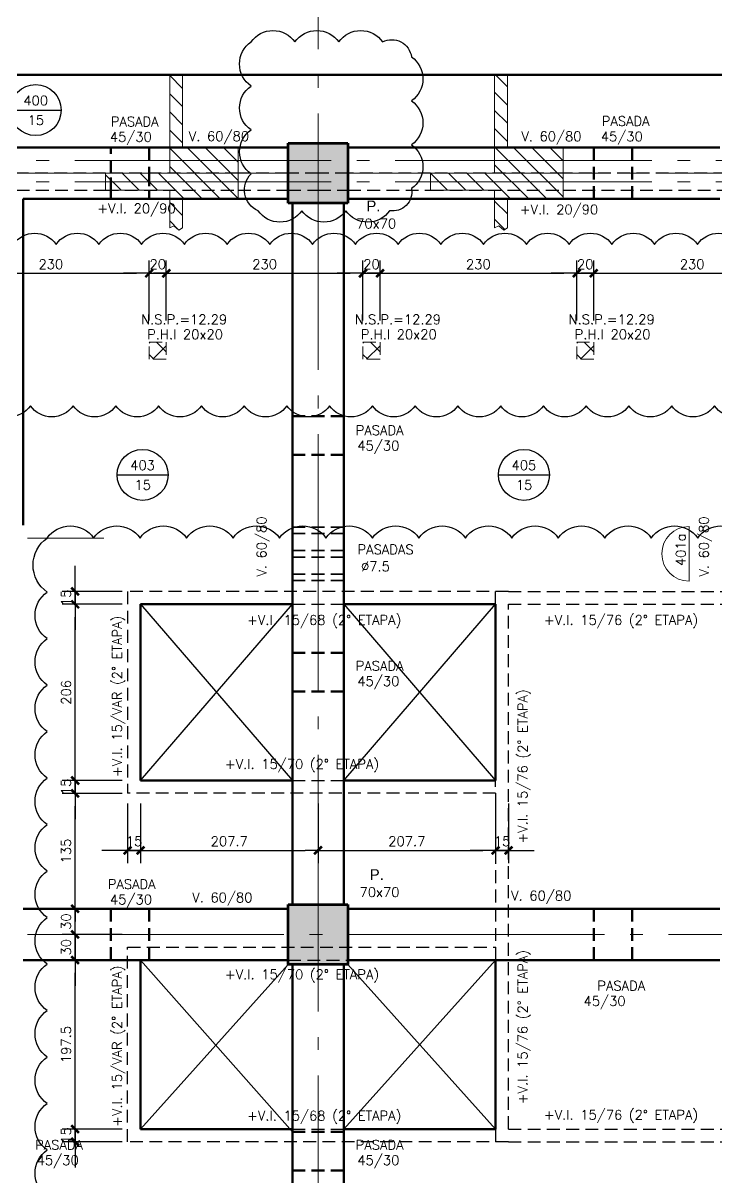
# Model space of a CAD drawing. Extents: x -4305 to 9892, y 67 to 16323.
# Drawn here: x 1890 to 2701, y 1854 to 3203 of the extents above; entities that cross this region are included whole.
import ezdxf
from ezdxf.enums import TextEntityAlignment as Align

# ---------------------------------------------------------------- set-up
doc = ezdxf.new("R2010")
doc.units = 0
doc.header["$LTSCALE"] = 30
doc.header["$MEASUREMENT"] = 0
for name, pattern in [('DASHED', [0.75, 0.5, -0.25]), ('EJES', [12.5, 10, -1, 0.5, -1]), ('HIDDEN', [0.375, 0.25, -0.125]), ('RLE-PROYECCION', [53.5785, 35.71875, -17.85975])]:
    doc.linetypes.add(name, pattern=pattern)
doc.layers.get('0').update_dxf_attribs({"linetype": 'CONTINUOUS'})
for name, color, linetype, lineweight in [('RLE-CORTES-ABATIDOS', 1, 'CONTINUOUS', 15), ('RLE-EJES', 1, 'EJES', 15), ('RLE-LOSA', 90, 'CONTINUOUS', 15), ('RLE-PILAR', 5, 'CONTINUOUS', 25), ('RLE-PROYECCION', 2, 'DASHED', 15), ('RLE-SOLID', 252, 'CONTINUOUS', 15), ('RLE-TEXTO-1', 9, 'CONTINUOUS', 9), ('RLE-VIGA', 3, 'CONTINUOUS', 15)]:
    doc.layers.add(name, color=color, linetype=linetype, lineweight=lineweight)
for name, color, linetype in [('RLE-COTAS1', 2, 'CONTINUOUS'), ('RLE-HATCH2', 1, 'HIDDEN'), ('RLE-LOSAS', 3, 'CONTINUOUS'), ('RLE-REVISION 0', 1, 'CONTINUOUS'), ('RLE-SEGMENTOS1', 2, 'DASHED'), ('RLE-VANOS', 1, 'CONTINUOUS')]:
    doc.layers.add(name, color=color, linetype=linetype)
doc.styles.add('Arial_3', font='arial.ttf', dxfattribs={"height": 0.25})
doc.styles.add('ROMANS', font='romans.shx', dxfattribs={"height": 11.25})
doc.dimstyles.new('ING-50', dxfattribs={"dimscale": 50, "dimtxt": 0.27, "dimasz": 0.3, "dimexe": 0, "dimexo": 0, "dimgap": 0.1, "dimtad": 1, "dimdec": 1, "dimzin": 12, "dimdsep": 46, "dimtxsty": 'ROMANS', "dimblk": 'TICK1', "dimblk1": 'TICK1', "dimblk2": 'TICK1', "dimcen": 0.09, "dimclrd": 2, "dimclre": 1, "dimclrt": 3, "dimadec": 0, "dimazin": 0, "dimtfac": 1, "dimtdec": 0, "dimtix": 1, "dimtmove": 2, "dimatfit": 3, "dimldrblk": 'TICK1', "dimfxl": 0, "dimfxlon": 1, "dimtolj": 1, "dimtzin": 0, "dimarcsym": 0})
pattern_1 = [(135, (9312.102, 600.886), (-10.606602, -10.606602), [])]

# ---------------------------------------------------------------- blocks, each defined once
blk = doc.blocks.new('RLE-ETIQUETA-VIGA-NUMERADA - Numerada Normal Centro Arriba-1323725-4_')
at = {"layer": 'RLE-TEXTO-1'}
blk.add_line((-0.639, 0.75), (0.639, 0.75), dxfattribs=at)
blk.add_arc((0, 0.75), 0.639, 360, 180, dxfattribs=at)
blk = doc.blocks.new('RLE-ETIQUETA COLUMNA - TAG PILAR DIVIDIDO-1340790-4_')
at = {"layer": 'RLE-TEXTO-1', "insert": (-0.264, 0.165), "char_height": 0.25, "width": 0.40084, "attachment_point": 1, "style": 'Arial_3'}
blk.add_mtext('P.', dxfattribs=at)
blk = doc.blocks.new('losa-ne')
at = {"color": 5, "linetype": 'Continuous'}
blk.add_line((-29.8, 0), (29.7, 0), dxfattribs=at)
at = {"color": 3, "linetype": 'Continuous'}
blk.add_circle((0, 0), 29.8, dxfattribs=at)
at = {"color": 3, "linetype": 'Continuous', "style": 'ROMANS'}
for tag, p in [('N%%DL', (0, 5.6)), ('ESP', (0.2, -17.4))]:
    blk.add_attdef(tag, text='', height=11.2, dxfattribs=at).set_placement(p, align=Align.CENTER)
blk = doc.blocks.new('TICK1')
at = {"color": 2}
for points in [[(0, 0), (-1, 0)], [(0, 0), (1, 0)]]:
    blk.add_lwpolyline(points, dxfattribs=at)
at = {"color": 2, "const_width": 0.2}
blk.add_lwpolyline([(-0.3, -0.3), (0.3, 0.3)], dxfattribs=at)
blk = doc.blocks.new('*D94')
at = {"layer": 'RLE-COTAS1', "color": 2, "lineweight": -2, "transparency": 16777216}
for p, q in [((1951.1, 2553.9), (1951.1, 2568.9)), ((1951.1, 2523.9), (1951.1, 2538.9)), ((1951.1, 2508.9), (1951.1, 2493.9))]:
    blk.add_line(p, q, dxfattribs=at)
at = {"layer": 'RLE-COTAS1', "color": 1, "lineweight": -2, "transparency": 16777216}
for p, q in [((2006.1, 2538.9), (1936.1, 2538.9)), ((2006.1, 2523.9), (1936.1, 2523.9))]:
    blk.add_line(p, q, dxfattribs=at)
at = {"layer": 'RLE-COTAS1', "color": 2, "lineweight": -2, "transparency": 16777216, "xscale": 15, "yscale": 15, "zscale": 15}
for p, rotation in [((1951.1, 2538.9), 270), ((1951.1, 2523.9), 90)]:
    blk.add_blockref('TICK1', p, dxfattribs=dict(at, rotation=rotation))
at = {"layer": 'RLE-COTAS1', "color": 3, "transparency": 16777216, "insert": (1940.5, 2531.4), "char_height": 11.25, "attachment_point": 5, "rotation": 90, "style": 'ROMANS'}
blk.add_mtext('\\A1;15', dxfattribs=at)
blk = doc.blocks.new('*D95')
at = {"layer": 'RLE-COTAS1', "color": 1, "lineweight": -2, "transparency": 16777216}
for p, q in [((2006.1, 2523.9), (1936.1, 2523.9)), ((2006.1, 2317.9), (1936.1, 2317.9))]:
    blk.add_line(p, q, dxfattribs=at)
at = {"layer": 'RLE-COTAS1', "color": 2, "lineweight": -2, "transparency": 16777216}
blk.add_line((1951.1, 2332.9), (1951.1, 2508.9), dxfattribs=at)
at = {"layer": 'RLE-COTAS1', "color": 2, "lineweight": -2, "transparency": 16777216, "xscale": 15, "yscale": 15, "zscale": 15}
for p, rotation in [((1951.1, 2523.9), 90), ((1951.1, 2317.9), 270)]:
    blk.add_blockref('TICK1', p, dxfattribs=dict(at, rotation=rotation))
at = {"layer": 'RLE-COTAS1', "color": 3, "transparency": 16777216, "insert": (1940.5, 2420.9), "char_height": 11.25, "attachment_point": 5, "rotation": 90, "style": 'ROMANS'}
blk.add_mtext('\\A1;206', dxfattribs=at)
blk = doc.blocks.new('*D96')
at = {"layer": 'RLE-COTAS1', "color": 2, "lineweight": -2, "transparency": 16777216}
for p, q in [((1951.1, 2332.9), (1951.1, 2347.9)), ((1951.1, 2302.9), (1951.1, 2317.9)), ((1951.1, 2287.9), (1951.1, 2272.9))]:
    blk.add_line(p, q, dxfattribs=at)
at = {"layer": 'RLE-COTAS1', "color": 1, "lineweight": -2, "transparency": 16777216}
for p, q in [((2006.1, 2317.9), (1936.1, 2317.9)), ((2006.1, 2302.9), (1936.1, 2302.9))]:
    blk.add_line(p, q, dxfattribs=at)
at = {"layer": 'RLE-COTAS1', "color": 2, "lineweight": -2, "transparency": 16777216, "xscale": 15, "yscale": 15, "zscale": 15}
for p, rotation in [((1951.1, 2317.9), 270), ((1951.1, 2302.9), 90)]:
    blk.add_blockref('TICK1', p, dxfattribs=dict(at, rotation=rotation))
at = {"layer": 'RLE-COTAS1', "color": 3, "transparency": 16777216, "insert": (1940.5, 2310.4), "char_height": 11.25, "attachment_point": 5, "rotation": 90, "style": 'ROMANS'}
blk.add_mtext('\\A1;15', dxfattribs=at)
blk = doc.blocks.new('*D97')
at = {"layer": 'RLE-COTAS1', "color": 1, "lineweight": -2, "transparency": 16777216}
for p, q in [((2006.1, 2302.9), (1936.1, 2302.9)), ((2006.1, 2167.9), (1936.1, 2167.9))]:
    blk.add_line(p, q, dxfattribs=at)
at = {"layer": 'RLE-COTAS1', "color": 2, "lineweight": -2, "transparency": 16777216}
blk.add_line((1951.1, 2182.9), (1951.1, 2287.9), dxfattribs=at)
at = {"layer": 'RLE-COTAS1', "color": 2, "lineweight": -2, "transparency": 16777216, "xscale": 15, "yscale": 15, "zscale": 15}
for p, rotation in [((1951.1, 2302.9), 90), ((1951.1, 2167.9), 270)]:
    blk.add_blockref('TICK1', p, dxfattribs=dict(at, rotation=rotation))
at = {"layer": 'RLE-COTAS1', "color": 3, "transparency": 16777216, "insert": (1940.5, 2235.4), "char_height": 11.25, "attachment_point": 5, "rotation": 90, "style": 'ROMANS'}
blk.add_mtext('\\A1;135', dxfattribs=at)
blk = doc.blocks.new('*D98')
at = {"layer": 'RLE-COTAS1', "color": 2, "lineweight": -2, "transparency": 16777216}
for p, q in [((1951.1, 2152.9), (1951.1, 2167.9)), ((1951.1, 2107.9), (1951.1, 2137.9)), ((1951.1, 2092.9), (1951.1, 2077.9))]:
    blk.add_line(p, q, dxfattribs=at)
at = {"layer": 'RLE-COTAS1', "color": 1, "lineweight": -2, "transparency": 16777216}
for p, q in [((2006.1, 2137.9), (1936.1, 2137.9)), ((2006.1, 2107.9), (1936.1, 2107.9))]:
    blk.add_line(p, q, dxfattribs=at)
at = {"layer": 'RLE-COTAS1', "color": 2, "lineweight": -2, "transparency": 16777216, "xscale": 15, "yscale": 15, "zscale": 15}
for p, rotation in [((1951.1, 2137.9), 270), ((1951.1, 2107.9), 90)]:
    blk.add_blockref('TICK1', p, dxfattribs=dict(at, rotation=rotation))
at = {"layer": 'RLE-COTAS1', "color": 3, "transparency": 16777216, "insert": (1940.5, 2122.9), "char_height": 11.25, "attachment_point": 5, "rotation": 90, "style": 'ROMANS'}
blk.add_mtext('\\A1;30', dxfattribs=at)
blk = doc.blocks.new('*D99')
at = {"layer": 'RLE-COTAS1', "color": 2, "lineweight": -2, "transparency": 16777216}
for p, q in [((1951.1, 1925.4), (1951.1, 1940.4)), ((1951.1, 1895.4), (1951.1, 1910.4)), ((1951.1, 1880.4), (1951.1, 1865.4))]:
    blk.add_line(p, q, dxfattribs=at)
at = {"layer": 'RLE-COTAS1', "color": 1, "lineweight": -2, "transparency": 16777216}
for p, q in [((2006.1, 1910.4), (1936.1, 1910.4)), ((2006.1, 1895.4), (1936.1, 1895.4))]:
    blk.add_line(p, q, dxfattribs=at)
at = {"layer": 'RLE-COTAS1', "color": 2, "lineweight": -2, "transparency": 16777216, "xscale": 15, "yscale": 15, "zscale": 15}
for p, rotation in [((1951.1, 1910.4), 270), ((1951.1, 1895.4), 90)]:
    blk.add_blockref('TICK1', p, dxfattribs=dict(at, rotation=rotation))
at = {"layer": 'RLE-COTAS1', "color": 3, "transparency": 16777216, "insert": (1940.5, 1902.9), "char_height": 11.25, "attachment_point": 5, "rotation": 90, "style": 'ROMANS'}
blk.add_mtext('\\A1;15', dxfattribs=at)
blk = doc.blocks.new('*D100')
at = {"layer": 'RLE-COTAS1', "color": 1, "lineweight": -2, "transparency": 16777216}
for p, q in [((2006.1, 2107.9), (1936.1, 2107.9)), ((2006.1, 1910.4), (1936.1, 1910.4))]:
    blk.add_line(p, q, dxfattribs=at)
at = {"layer": 'RLE-COTAS1', "color": 2, "lineweight": -2, "transparency": 16777216}
blk.add_line((1951.1, 1925.4), (1951.1, 2092.9), dxfattribs=at)
at = {"layer": 'RLE-COTAS1', "color": 2, "lineweight": -2, "transparency": 16777216, "xscale": 15, "yscale": 15, "zscale": 15}
for p, rotation in [((1951.1, 2107.9), 90), ((1951.1, 1910.4), 270)]:
    blk.add_blockref('TICK1', p, dxfattribs=dict(at, rotation=rotation))
at = {"layer": 'RLE-COTAS1', "color": 3, "transparency": 16777216, "insert": (1940.5, 2009.2), "char_height": 11.25, "attachment_point": 5, "rotation": 90, "style": 'ROMANS'}
blk.add_mtext('\\A1;197.5', dxfattribs=at)
blk = doc.blocks.new('*D101')
at = {"layer": 'RLE-COTAS1', "color": 1, "lineweight": -2, "transparency": 16777216}
for p, q in [((2012.5, 2291.2), (2012.5, 2221.2)), ((2027.5, 2291.2), (2027.5, 2221.2))]:
    blk.add_line(p, q, dxfattribs=at)
at = {"layer": 'RLE-COTAS1', "color": 2, "lineweight": -2, "transparency": 16777216}
for p, q in [((1997.5, 2236.2), (1982.5, 2236.2)), ((2012.5, 2236.2), (2027.5, 2236.2)), ((2042.5, 2236.2), (2057.5, 2236.2))]:
    blk.add_line(p, q, dxfattribs=at)
at = {"layer": 'RLE-COTAS1', "color": 2, "lineweight": -2, "transparency": 16777216, "xscale": 15, "yscale": 15, "zscale": 15}
blk.add_blockref('TICK1', (2012.5, 2236.2), dxfattribs=at)
at = {"layer": 'RLE-COTAS1', "color": 2, "lineweight": -2, "transparency": 16777216, "xscale": 15, "yscale": 15, "zscale": 15, "rotation": 180}
blk.add_blockref('TICK1', (2027.5, 2236.2), dxfattribs=at)
at = {"layer": 'RLE-COTAS1', "color": 3, "transparency": 16777216, "insert": (2020, 2246.9), "char_height": 11.25, "attachment_point": 5, "style": 'ROMANS'}
blk.add_mtext('\\A1;15', dxfattribs=at)
blk = doc.blocks.new('*D102')
at = {"layer": 'RLE-COTAS1', "color": 1, "lineweight": -2, "transparency": 16777216}
for p, q in [((2027.5, 2291.2), (2027.5, 2221.2)), ((2235.2, 2291.2), (2235.2, 2221.2))]:
    blk.add_line(p, q, dxfattribs=at)
at = {"layer": 'RLE-COTAS1', "color": 2, "lineweight": -2, "transparency": 16777216}
blk.add_line((2042.5, 2236.2), (2220.2, 2236.2), dxfattribs=at)
at = {"layer": 'RLE-COTAS1', "color": 2, "lineweight": -2, "transparency": 16777216, "xscale": 15, "yscale": 15, "zscale": 15, "rotation": 180}
blk.add_blockref('TICK1', (2027.5, 2236.2), dxfattribs=at)
at = {"layer": 'RLE-COTAS1', "color": 2, "lineweight": -2, "transparency": 16777216, "xscale": 15, "yscale": 15, "zscale": 15}
blk.add_blockref('TICK1', (2235.2, 2236.2), dxfattribs=at)
at = {"layer": 'RLE-COTAS1', "color": 3, "transparency": 16777216, "insert": (2131.3, 2246.9), "char_height": 11.25, "attachment_point": 5, "style": 'ROMANS'}
blk.add_mtext('\\A1;207.7', dxfattribs=at)
blk = doc.blocks.new('*D103')
at = {"layer": 'RLE-COTAS1', "color": 1, "lineweight": -2, "transparency": 16777216}
for p, q in [((2235.2, 2291.2), (2235.2, 2221.2)), ((2442.9, 2291.2), (2442.9, 2221.2))]:
    blk.add_line(p, q, dxfattribs=at)
at = {"layer": 'RLE-COTAS1', "color": 2, "lineweight": -2, "transparency": 16777216}
blk.add_line((2250.2, 2236.2), (2427.9, 2236.2), dxfattribs=at)
at = {"layer": 'RLE-COTAS1', "color": 2, "lineweight": -2, "transparency": 16777216, "xscale": 15, "yscale": 15, "zscale": 15, "rotation": 180}
blk.add_blockref('TICK1', (2235.2, 2236.2), dxfattribs=at)
at = {"layer": 'RLE-COTAS1', "color": 2, "lineweight": -2, "transparency": 16777216, "xscale": 15, "yscale": 15, "zscale": 15}
blk.add_blockref('TICK1', (2442.9, 2236.2), dxfattribs=at)
at = {"layer": 'RLE-COTAS1', "color": 3, "transparency": 16777216, "insert": (2339, 2246.9), "char_height": 11.25, "attachment_point": 5, "style": 'ROMANS'}
blk.add_mtext('\\A1;207.7', dxfattribs=at)
blk = doc.blocks.new('*D104')
at = {"layer": 'RLE-COTAS1', "color": 1, "lineweight": -2, "transparency": 16777216}
for p, q in [((2442.9, 2291.2), (2442.9, 2221.2)), ((2457.9, 2291.2), (2457.9, 2221.2))]:
    blk.add_line(p, q, dxfattribs=at)
at = {"layer": 'RLE-COTAS1', "color": 2, "lineweight": -2, "transparency": 16777216}
for p, q in [((2427.9, 2236.2), (2412.9, 2236.2)), ((2442.9, 2236.2), (2457.9, 2236.2)), ((2472.9, 2236.2), (2487.9, 2236.2))]:
    blk.add_line(p, q, dxfattribs=at)
at = {"layer": 'RLE-COTAS1', "color": 2, "lineweight": -2, "transparency": 16777216, "xscale": 15, "yscale": 15, "zscale": 15}
blk.add_blockref('TICK1', (2442.9, 2236.2), dxfattribs=at)
at = {"layer": 'RLE-COTAS1', "color": 2, "lineweight": -2, "transparency": 16777216, "xscale": 15, "yscale": 15, "zscale": 15, "rotation": 180}
blk.add_blockref('TICK1', (2457.9, 2236.2), dxfattribs=at)
at = {"layer": 'RLE-COTAS1', "color": 3, "transparency": 16777216, "insert": (2450.4, 2246.9), "char_height": 11.25, "attachment_point": 5, "style": 'ROMANS'}
blk.add_mtext('\\A1;15', dxfattribs=at)
blk = doc.blocks.new('*D105')
at = {"layer": 'RLE-COTAS1', "color": 2, "lineweight": -2, "transparency": 16777216}
for p, q in [((1951.1, 2182.9), (1951.1, 2197.9)), ((1951.1, 2137.9), (1951.1, 2167.9)), ((1951.1, 2122.9), (1951.1, 2107.9))]:
    blk.add_line(p, q, dxfattribs=at)
at = {"layer": 'RLE-COTAS1', "color": 1, "lineweight": -2, "transparency": 16777216}
for p, q in [((2006.1, 2167.9), (1936.1, 2167.9)), ((2006.1, 2137.9), (1936.1, 2137.9))]:
    blk.add_line(p, q, dxfattribs=at)
at = {"layer": 'RLE-COTAS1', "color": 2, "lineweight": -2, "transparency": 16777216, "xscale": 15, "yscale": 15, "zscale": 15}
for p, rotation in [((1951.1, 2167.9), 270), ((1951.1, 2137.9), 90)]:
    blk.add_blockref('TICK1', p, dxfattribs=dict(at, rotation=rotation))
at = {"layer": 'RLE-COTAS1', "color": 3, "transparency": 16777216, "insert": (1940.5, 2152.9), "char_height": 11.25, "attachment_point": 5, "rotation": 90, "style": 'ROMANS'}
blk.add_mtext('\\A1;30', dxfattribs=at)
blk = doc.blocks.new('*D122')
at = {"layer": 'RLE-COTAS1', "color": 1, "lineweight": -2, "transparency": 16777216}
for p, q in [((1807.7, 2855.9), (1807.7, 2925.9)), ((2037.7, 2855.9), (2037.7, 2925.9))]:
    blk.add_line(p, q, dxfattribs=at)
at = {"layer": 'RLE-COTAS1', "color": 2, "lineweight": -2, "transparency": 16777216}
blk.add_line((1822.7, 2910.9), (2022.7, 2910.9), dxfattribs=at)
at = {"layer": 'RLE-COTAS1', "color": 2, "lineweight": -2, "transparency": 16777216, "xscale": 15, "yscale": 15, "zscale": 15, "rotation": 180}
blk.add_blockref('TICK1', (1807.7, 2910.9), dxfattribs=at)
at = {"layer": 'RLE-COTAS1', "color": 2, "lineweight": -2, "transparency": 16777216, "xscale": 15, "yscale": 15, "zscale": 15}
blk.add_blockref('TICK1', (2037.7, 2910.9), dxfattribs=at)
at = {"layer": 'RLE-COTAS1', "color": 3, "transparency": 16777216, "insert": (1922.7, 2921.5), "char_height": 11.25, "attachment_point": 5, "style": 'ROMANS'}
blk.add_mtext('\\A1;230', dxfattribs=at)
blk = doc.blocks.new('*D123')
at = {"layer": 'RLE-COTAS1', "color": 1, "lineweight": -2, "transparency": 16777216}
for p, q in [((2037.7, 2855.9), (2037.7, 2925.9)), ((2057.7, 2855.9), (2057.7, 2925.9))]:
    blk.add_line(p, q, dxfattribs=at)
at = {"layer": 'RLE-COTAS1', "color": 2, "lineweight": -2, "transparency": 16777216}
for p, q in [((2022.7, 2910.9), (2007.7, 2910.9)), ((2037.7, 2910.9), (2057.7, 2910.9)), ((2072.7, 2910.9), (2087.7, 2910.9))]:
    blk.add_line(p, q, dxfattribs=at)
at = {"layer": 'RLE-COTAS1', "color": 2, "lineweight": -2, "transparency": 16777216, "xscale": 15, "yscale": 15, "zscale": 15}
blk.add_blockref('TICK1', (2037.7, 2910.9), dxfattribs=at)
at = {"layer": 'RLE-COTAS1', "color": 2, "lineweight": -2, "transparency": 16777216, "xscale": 15, "yscale": 15, "zscale": 15, "rotation": 180}
blk.add_blockref('TICK1', (2057.7, 2910.9), dxfattribs=at)
at = {"layer": 'RLE-COTAS1', "color": 3, "transparency": 16777216, "insert": (2047.7, 2921.5), "char_height": 11.25, "attachment_point": 5, "style": 'ROMANS'}
blk.add_mtext('\\A1;20', dxfattribs=at)
blk = doc.blocks.new('*D124')
at = {"layer": 'RLE-COTAS1', "color": 1, "lineweight": -2, "transparency": 16777216}
for p, q in [((2057.7, 2855.9), (2057.7, 2925.9)), ((2287.7, 2855.9), (2287.7, 2925.9))]:
    blk.add_line(p, q, dxfattribs=at)
at = {"layer": 'RLE-COTAS1', "color": 2, "lineweight": -2, "transparency": 16777216}
blk.add_line((2072.7, 2910.9), (2272.7, 2910.9), dxfattribs=at)
at = {"layer": 'RLE-COTAS1', "color": 2, "lineweight": -2, "transparency": 16777216, "xscale": 15, "yscale": 15, "zscale": 15, "rotation": 180}
blk.add_blockref('TICK1', (2057.7, 2910.9), dxfattribs=at)
at = {"layer": 'RLE-COTAS1', "color": 2, "lineweight": -2, "transparency": 16777216, "xscale": 15, "yscale": 15, "zscale": 15}
blk.add_blockref('TICK1', (2287.7, 2910.9), dxfattribs=at)
at = {"layer": 'RLE-COTAS1', "color": 3, "transparency": 16777216, "insert": (2172.7, 2921.5), "char_height": 11.25, "attachment_point": 5, "style": 'ROMANS'}
blk.add_mtext('\\A1;230', dxfattribs=at)
blk = doc.blocks.new('*D125')
at = {"layer": 'RLE-COTAS1', "color": 1, "lineweight": -2, "transparency": 16777216}
for p, q in [((2287.7, 2855.9), (2287.7, 2925.9)), ((2307.7, 2855.9), (2307.7, 2925.9))]:
    blk.add_line(p, q, dxfattribs=at)
at = {"layer": 'RLE-COTAS1', "color": 2, "lineweight": -2, "transparency": 16777216}
for p, q in [((2272.7, 2910.9), (2257.7, 2910.9)), ((2287.7, 2910.9), (2307.7, 2910.9)), ((2322.7, 2910.9), (2337.7, 2910.9))]:
    blk.add_line(p, q, dxfattribs=at)
at = {"layer": 'RLE-COTAS1', "color": 2, "lineweight": -2, "transparency": 16777216, "xscale": 15, "yscale": 15, "zscale": 15}
blk.add_blockref('TICK1', (2287.7, 2910.9), dxfattribs=at)
at = {"layer": 'RLE-COTAS1', "color": 2, "lineweight": -2, "transparency": 16777216, "xscale": 15, "yscale": 15, "zscale": 15, "rotation": 180}
blk.add_blockref('TICK1', (2307.7, 2910.9), dxfattribs=at)
at = {"layer": 'RLE-COTAS1', "color": 3, "transparency": 16777216, "insert": (2297.7, 2921.5), "char_height": 11.25, "attachment_point": 5, "style": 'ROMANS'}
blk.add_mtext('\\A1;20', dxfattribs=at)
blk = doc.blocks.new('*D126')
at = {"layer": 'RLE-COTAS1', "color": 1, "lineweight": -2, "transparency": 16777216}
for p, q in [((2307.7, 2855.9), (2307.7, 2925.9)), ((2537.7, 2855.9), (2537.7, 2925.9))]:
    blk.add_line(p, q, dxfattribs=at)
at = {"layer": 'RLE-COTAS1', "color": 2, "lineweight": -2, "transparency": 16777216}
blk.add_line((2322.7, 2910.9), (2522.7, 2910.9), dxfattribs=at)
at = {"layer": 'RLE-COTAS1', "color": 2, "lineweight": -2, "transparency": 16777216, "xscale": 15, "yscale": 15, "zscale": 15, "rotation": 180}
blk.add_blockref('TICK1', (2307.7, 2910.9), dxfattribs=at)
at = {"layer": 'RLE-COTAS1', "color": 2, "lineweight": -2, "transparency": 16777216, "xscale": 15, "yscale": 15, "zscale": 15}
blk.add_blockref('TICK1', (2537.7, 2910.9), dxfattribs=at)
at = {"layer": 'RLE-COTAS1', "color": 3, "transparency": 16777216, "insert": (2422.7, 2921.5), "char_height": 11.25, "attachment_point": 5, "style": 'ROMANS'}
blk.add_mtext('\\A1;230', dxfattribs=at)
blk = doc.blocks.new('*D127')
at = {"layer": 'RLE-COTAS1', "color": 1, "lineweight": -2, "transparency": 16777216}
for p, q in [((2537.7, 2855.9), (2537.7, 2925.9)), ((2557.7, 2855.9), (2557.7, 2925.9))]:
    blk.add_line(p, q, dxfattribs=at)
at = {"layer": 'RLE-COTAS1', "color": 2, "lineweight": -2, "transparency": 16777216}
for p, q in [((2522.7, 2910.9), (2507.7, 2910.9)), ((2537.7, 2910.9), (2557.7, 2910.9)), ((2572.7, 2910.9), (2587.7, 2910.9))]:
    blk.add_line(p, q, dxfattribs=at)
at = {"layer": 'RLE-COTAS1', "color": 2, "lineweight": -2, "transparency": 16777216, "xscale": 15, "yscale": 15, "zscale": 15}
blk.add_blockref('TICK1', (2537.7, 2910.9), dxfattribs=at)
at = {"layer": 'RLE-COTAS1', "color": 2, "lineweight": -2, "transparency": 16777216, "xscale": 15, "yscale": 15, "zscale": 15, "rotation": 180}
blk.add_blockref('TICK1', (2557.7, 2910.9), dxfattribs=at)
at = {"layer": 'RLE-COTAS1', "color": 3, "transparency": 16777216, "insert": (2547.7, 2921.5), "char_height": 11.25, "attachment_point": 5, "style": 'ROMANS'}
blk.add_mtext('\\A1;20', dxfattribs=at)
blk = doc.blocks.new('*D128')
at = {"layer": 'RLE-COTAS1', "color": 1, "lineweight": -2, "transparency": 16777216}
for p, q in [((2557.7, 2855.9), (2557.7, 2925.9)), ((2787.7, 2855.9), (2787.7, 2925.9))]:
    blk.add_line(p, q, dxfattribs=at)
at = {"layer": 'RLE-COTAS1', "color": 2, "lineweight": -2, "transparency": 16777216}
blk.add_line((2572.7, 2910.9), (2772.7, 2910.9), dxfattribs=at)
at = {"layer": 'RLE-COTAS1', "color": 2, "lineweight": -2, "transparency": 16777216, "xscale": 15, "yscale": 15, "zscale": 15, "rotation": 180}
blk.add_blockref('TICK1', (2557.7, 2910.9), dxfattribs=at)
at = {"layer": 'RLE-COTAS1', "color": 2, "lineweight": -2, "transparency": 16777216, "xscale": 15, "yscale": 15, "zscale": 15}
blk.add_blockref('TICK1', (2787.7, 2910.9), dxfattribs=at)
at = {"layer": 'RLE-COTAS1', "color": 3, "transparency": 16777216, "insert": (2672.7, 2921.5), "char_height": 11.25, "attachment_point": 5, "style": 'ROMANS'}
blk.add_mtext('\\A1;230', dxfattribs=at)

msp = doc.modelspace()

# ---------------------------------------------------------------- hatches: boundary and pattern name
at = {"layer": 'RLE-CORTES-ABATIDOS'}
h = msp.add_hatch(dxfattribs=at)
h.set_pattern_fill('FP_1', color=256, style=0, pattern_type=2)
h.set_pattern_definition(pattern_1)
h.paths.add_polyline_path([(2072.412, 2961.487), (2076.682, 2963.983), (2076.682, 2997.933), (2141.682, 2997.933), (2141.682, 3057.933), (2076.682, 3057.933), (2076.682, 3142.933), (2061.682, 3142.933), (2061.682, 3027.933), (1986.682, 3027.933), (1986.682, 3007.933), (2061.682, 3007.933), (2061.682, 2963.983), (2066.667, 2966.308)])
h = msp.add_hatch(dxfattribs=at)
h.set_pattern_fill('FP_1', color=256, style=0, pattern_type=2)
h.set_pattern_definition(pattern_1)
h.paths.add_polyline_path([(2452.476, 2961.487), (2456.746, 2963.983), (2456.746, 2997.933), (2521.746, 2997.933), (2521.746, 3057.933), (2456.746, 3057.933), (2456.746, 3142.933), (2441.746, 3142.933), (2441.746, 3027.933), (2366.746, 3027.933), (2366.746, 3007.933), (2441.746, 3007.933), (2441.746, 2963.983), (2446.731, 2966.308)])
at = {"layer": 'RLE-HATCH2', "linetype": 'RLE-PROYECCION'}
h = msp.add_hatch(dxfattribs=at)
h.set_pattern_fill('ANSI37', color=1, scale=5.15625, style=0)
h.set_pattern_definition([(45, (-66152.227, 21923.207), (-11.5761114, 11.5761114), []), (135, (-66152.227, 21923.207), (-11.5761114, -11.5761114), [])])
h.paths.add_polyline_path([(2057.7, 2810.433), (2057.7, 2830.433), (2037.7, 2830.433), (2037.7, 2810.433)])
h = msp.add_hatch(dxfattribs=at)
h.set_pattern_fill('ANSI37', color=1, scale=5.15625, style=0)
h.set_pattern_definition([(45, (-65902.227, 21923.207), (-11.5761114, 11.5761114), []), (135, (-65902.227, 21923.207), (-11.5761114, -11.5761114), [])])
h.paths.add_polyline_path([(2307.7, 2810.433), (2307.7, 2830.433), (2287.7, 2830.433), (2287.7, 2810.433)])
h = msp.add_hatch(dxfattribs=at)
h.set_pattern_fill('ANSI37', color=1, scale=5.15625, style=0)
h.set_pattern_definition([(45, (-65652.227, 21923.207), (-11.5761114, 11.5761114), []), (135, (-65652.227, 21923.207), (-11.5761114, -11.5761114), [])])
h.paths.add_polyline_path([(2557.7, 2810.433), (2557.7, 2830.433), (2537.7, 2830.433), (2537.7, 2810.433)])
at = {"layer": 'RLE-SOLID'}
for points in [[(2270.2, 2992.933), (2270.2, 3062.933), (2200.2, 3062.933), (2200.2, 2992.933)], [(2270.2, 2102.933), (2270.2, 2172.933), (2200.2, 2172.933), (2200.2, 2102.933)]]:
    msp.add_hatch(color=256, dxfattribs=at).paths.add_polyline_path(points)

# ---------------------------------------------------------------- linework, layer by layer
at = {"layer": 'RLE-CORTES-ABATIDOS'}
for p, q in [((2076.682, 3142.933), (2061.682, 3142.933)), ((2061.682, 3142.933), (2061.682, 3027.933)), ((2076.682, 3057.933), (2076.682, 3142.933)), ((2456.746, 3142.933), (2441.746, 3142.933)), ((2441.746, 3142.933), (2441.746, 3027.933)), ((2456.746, 3057.933), (2456.746, 3142.933)), ((2141.682, 3057.933), (2076.682, 3057.933)), ((2141.682, 2997.933), (2141.682, 3057.933)), ((2521.746, 3057.933), (2456.746, 3057.933)), ((2521.746, 2997.933), (2521.746, 3057.933)), ((2061.682, 3027.933), (1986.682, 3027.933)), ((1986.682, 3027.933), (1986.682, 3007.933)), ((2441.746, 3027.933), (2366.746, 3027.933)), ((2366.746, 3027.933), (2366.746, 3007.933)), ((1986.682, 3007.933), (2061.682, 3007.933)), ((2061.682, 3007.933), (2061.682, 2963.983)), ((2076.682, 2963.983), (2076.682, 2997.933)), ((2076.682, 2997.933), (2141.682, 2997.933)), ((2366.746, 3007.933), (2441.746, 3007.933)), ((2441.746, 3007.933), (2441.746, 2963.983)), ((2456.746, 2963.983), (2456.746, 2997.933)), ((2456.746, 2997.933), (2521.746, 2997.933)), ((2061.682, 2963.983), (2066.667, 2966.308)), ((2066.667, 2966.308), (2072.412, 2961.487)), ((2072.412, 2961.487), (2076.682, 2963.983)), ((2441.746, 2963.983), (2446.731, 2966.308)), ((2446.731, 2966.308), (2452.476, 2961.487)), ((2452.476, 2961.487), (2456.746, 2963.983))]:
    msp.add_line(p, q, dxfattribs=at)
at = {"layer": 'RLE-EJES', "linetype": 'EJES', "lineweight": 9}
for p, q in [((2235.2, 3472.933), (2235.2, 967.933)), ((770.199, 3027.933), (4570.199, 3027.933)), ((770.199, 2601.433), (1984.718, 2601.433)), ((770.199, 2137.933), (4570.199, 2137.933))]:
    msp.add_line(p, q, dxfattribs=at)
at = {"layer": 'RLE-EJES', "linetype": 'EJES'}
for p, q in [((825.554, 3042.933), (4515.554, 3042.933)), ((825.554, 3017.933), (4515.554, 3017.933))]:
    msp.add_line(p, q, dxfattribs=at)
at = {"layer": 'RLE-LOSA', "color": 3, "lineweight": 50}
for p, q in [((1070.199, 3142.933), (4270.199, 3142.933)), ((2027.5, 2523.933), (2027.5, 2317.933)), ((2205.2, 2523.933), (2027.5, 2523.933)), ((2442.9, 2523.933), (2265.2, 2523.933)), ((2442.9, 2523.933), (2442.9, 2317.933)), ((2205.2, 2317.933), (2027.5, 2317.933)), ((2442.9, 2317.933), (2265.2, 2317.933)), ((2027.5, 1910.433), (2027.5, 2107.933)), ((2442.9, 1910.433), (2442.9, 2107.933)), ((2205.2, 1910.433), (2027.5, 1910.433)), ((2442.9, 1910.433), (2265.2, 1910.433))]:
    msp.add_line(p, q, dxfattribs=at)
at = {"layer": 'RLE-PILAR', "lineweight": 70}
for p, q in [((2200.2, 2992.933), (2200.2, 3062.933)), ((2200.2, 3062.933), (2270.2, 3062.933)), ((2270.2, 3062.933), (2270.2, 2992.933)), ((2270.2, 2992.933), (2200.2, 2992.933)), ((2200.2, 2102.933), (2200.2, 2172.933)), ((2200.2, 2172.933), (2270.2, 2172.933)), ((2270.2, 2172.933), (2270.2, 2102.933)), ((2270.2, 2102.933), (2200.2, 2102.933))]:
    msp.add_line(p, q, dxfattribs=at)
at = {"layer": 'RLE-PROYECCION', "lineweight": 25}
for p, q in [((2235.2, 3027.933), (2200.205, 3027.933)), ((2270.195, 3027.933), (2235.2, 3027.933)), ((2200.205, 3007.933), (2235.2, 3007.933)), ((2235.2, 3007.933), (2270.195, 3007.933))]:
    msp.add_line(p, q, dxfattribs=at)
at = {"layer": 'RLE-PROYECCION', "linetype": 'DASHED'}
for p, q in [((2037.7, 2810.433), (2037.7, 2830.433)), ((2037.7, 2830.433), (2057.7, 2830.433)), ((2057.7, 2830.433), (2057.7, 2810.433)), ((2287.7, 2810.433), (2287.7, 2830.433)), ((2287.7, 2830.433), (2307.7, 2830.433)), ((2307.7, 2830.433), (2307.7, 2810.433)), ((2537.7, 2810.433), (2537.7, 2830.433)), ((2537.7, 2830.433), (2557.7, 2830.433)), ((2557.7, 2830.433), (2557.7, 2810.433)), ((2057.7, 2810.433), (2037.7, 2810.433)), ((2307.7, 2810.433), (2287.7, 2810.433)), ((2557.7, 2810.433), (2537.7, 2810.433))]:
    msp.add_line(p, q, dxfattribs=at)
at = {"layer": 'RLE-REVISION 0'}
msp.add_lwpolyline([(2156.795, 3181.427, -0.52056705), (2208.116, 3181.427, -0.52056705), (2259.436, 3181.427, -0.52056705), (2310.756, 3181.427, -0.52056705), (2344.481, 3163.831, -0.52056705), (2344.481, 3112.511, -0.52056705), (2344.481, 3061.19, -0.52056705), (2344.481, 3009.87, -0.52056705), (2318.943, 2984.087, -0.52056705), (2267.623, 2984.087, -0.52056705), (2216.303, 2984.087, -0.52056705), (2164.982, 2984.087, -0.52056705), (2156.795, 3027.22, -0.52056705), (2156.795, 3078.541, -0.52056705), (2156.795, 3129.861, -0.52056705)], format="xyb", close=True, dxfattribs=at)
for points in [[(1878.82, 2944.777, -0.52056705), (1928.82, 2944.777, -0.52056705), (1978.82, 2944.777, -0.52056705), (2028.82, 2944.777, -0.52056705), (2078.82, 2944.777, -0.52056705), (2128.82, 2944.777, -0.52056705), (2178.82, 2944.777, -0.52056705), (2228.82, 2944.777, -0.52056705), (2278.82, 2944.777, -0.52056705), (2328.82, 2944.777, -0.52056705), (2378.82, 2944.777, -0.52056705), (2428.82, 2944.777, -0.52056705), (2478.82, 2944.777, -0.52056705), (2528.82, 2944.777, -0.52056705), (2578.82, 2944.777, -0.52056705), (2628.82, 2944.777, -0.52056705), (2678.82, 2944.777, -0.52056705), (2728.82, 2944.777, -0.52056705)], [(2748.769, 2756.047, -0.52056705), (2698.769, 2756.047, -0.52056705), (2648.769, 2756.047, -0.52056705), (2598.769, 2756.047, -0.52056705), (2548.769, 2756.047, -0.52056705), (2498.769, 2756.047, -0.52056705), (2448.769, 2756.047, -0.52056705), (2398.769, 2756.047, -0.52056705), (2348.769, 2756.047, -0.52056705), (2298.769, 2756.047, -0.52056705), (2248.769, 2756.047, -0.52056705), (2198.769, 2756.047, -0.52056705), (2148.769, 2756.047, -0.52056705), (2098.769, 2756.047, -0.52056705), (2048.769, 2756.047, -0.52056705), (1998.769, 2756.047, -0.52056705), (1948.769, 2756.047, -0.52056705), (1898.769, 2756.047, -0.52056705), (1848.769, 2756.047, -0.52056705)], [(1918.365, 1831.588, -0.52056705), (1918.365, 1885.937, -0.52056705), (1918.365, 1940.285, -0.52056705), (1918.365, 1994.633, -0.52056705), (1918.365, 2048.981, -0.52056705), (1918.365, 2103.329, -0.52056705), (1918.365, 2157.678, -0.52056705), (1918.365, 2212.026, -0.52056705), (1918.365, 2266.374, -0.52056705), (1918.365, 2320.722, -0.52056705), (1918.365, 2375.07, -0.52056705), (1918.365, 2429.419, -0.52056705), (1918.365, 2483.767, -0.52056705), (1918.365, 2538.115, -0.52056705), (1918.365, 2601.433, -0.52056705), (1972.713, 2601.433, -0.52056705), (2027.062, 2601.433, -0.52056705), (2081.41, 2601.433, -0.52056705), (2135.758, 2601.433, -0.52056705), (2190.106, 2601.433, -0.52056705), (2244.454, 2601.433, -0.52056705), (2298.803, 2601.433, -0.52056705), (2353.151, 2601.433, -0.52056705), (2407.499, 2601.433, -0.52056705), (2461.847, 2601.433, -0.52056705), (2516.195, 2601.433, -0.52056705), (2570.544, 2601.433, -0.52056705), (2624.892, 2601.433, -0.52056705), (2679.24, 2601.433, -0.52056705), (2733.588, 2601.433, -0.52056705)]]:
    msp.add_lwpolyline(points, format="xyb", dxfattribs=at)
at = {"layer": 'RLE-SEGMENTOS1', "lineweight": 50}
for p, q in [((1992.699, 3027.933), (1992.699, 3057.933)), ((2037.699, 3057.933), (2037.699, 3027.933)), ((2557.699, 3057.933), (2557.699, 2997.933)), ((2602.699, 3057.933), (2602.699, 2997.933)), ((1992.699, 3007.933), (1992.699, 3027.933)), ((2037.699, 3027.933), (2037.699, 3007.933)), ((1992.699, 2997.933), (1992.699, 3007.933)), ((2037.699, 3007.933), (2037.699, 2997.933)), ((2205.2, 2743.733), (2265.2, 2743.733)), ((2205.2, 2698.733), (2265.2, 2698.733)), ((2205.2, 2467.133), (2265.2, 2467.133)), ((2265.2, 2422.133), (2205.2, 2422.133)), ((1992.699, 2107.933), (1992.699, 2167.933)), ((2037.699, 2167.933), (2037.699, 2107.933)), ((2557.699, 2167.933), (2557.699, 2107.933)), ((2602.699, 2167.933), (2602.699, 2107.933)), ((2205.2, 1907.094), (2265.2, 1907.094)), ((2205.2, 1862.094), (2265.2, 1862.094))]:
    msp.add_line(p, q, dxfattribs=at)
at = {"layer": 'RLE-SEGMENTOS1', "lineweight": 25}
for p, q in [((1986.682, 3027.933), (1860.2, 3027.933)), ((2141.682, 3027.933), (1986.682, 3027.933)), ((2200.2, 3027.933), (2141.682, 3027.933)), ((2366.746, 3027.933), (2270.2, 3027.933)), ((2521.746, 3027.933), (2366.746, 3027.933)), ((2735.2, 3027.933), (2521.746, 3027.933)), ((1860.2, 3007.933), (1986.682, 3007.933)), ((1986.682, 3007.933), (2141.682, 3007.933)), ((2141.682, 3007.933), (2200.2, 3007.933)), ((2270.2, 3007.933), (2366.746, 3007.933)), ((2366.746, 3007.933), (2521.746, 3007.933)), ((2521.746, 3007.933), (2735.2, 3007.933)), ((2457.9, 2538.933), (2012.5, 2538.933)), ((2012.5, 2538.933), (2012.5, 2302.933)), ((2442.9, 2523.933), (2442.9, 2538.933)), ((2457.9, 2538.933), (3265.2, 2538.933)), ((2205.2, 2523.933), (2265.2, 2523.933)), ((2457.9, 1910.433), (2457.9, 2523.933)), ((2457.9, 2523.933), (3250.2, 2523.933)), ((2205.2, 2317.933), (2265.2, 2317.933)), ((2443.194, 2107.933), (2442.9, 2317.933)), ((2442.9, 2302.933), (2012.5, 2302.933)), ((2012.5, 1895.433), (2012.5, 2122.933)), ((2012.5, 2122.933), (2443.173, 2122.933)), ((2200.2, 2107.933), (2270.2, 2107.933)), ((2205.2, 1910.433), (2265.2, 1910.433)), ((2442.9, 1910.433), (2442.9, 1895.433)), ((2457.9, 1910.433), (3250.2, 1910.433)), ((2457.9, 1895.433), (2012.5, 1895.433)), ((2457.9, 1895.433), (3265.2, 1895.433))]:
    msp.add_line(p, q, dxfattribs=at)
at = {"layer": 'RLE-SEGMENTOS1', "lineweight": 35}
for p, q in [((2265.2, 2614.183), (2205.2, 2614.183)), ((2265.2, 2606.683), (2205.2, 2606.683)), ((2265.2, 2586.683), (2205.2, 2586.683)), ((2265.2, 2579.183), (2205.2, 2579.183)), ((2265.2, 2559.183), (2205.2, 2559.183)), ((2265.2, 2551.683), (2205.2, 2551.683))]:
    msp.add_line(p, q, dxfattribs=at)
at = {"layer": 'RLE-VANOS'}
for p, q in [((2027.5, 2317.933), (2205.2, 2523.933)), ((2027.5, 2523.933), (2205.2, 2317.933)), ((2265.2, 2317.933), (2442.9, 2523.933)), ((2265.2, 2523.933), (2442.9, 2317.933)), ((2027.5, 2107.933), (2205.2, 1907.094)), ((2265.2, 1910.433), (2442.9, 2107.933)), ((2027.5, 1910.433), (2200.2, 2102.933)), ((2270.2, 2102.933), (2442.9, 1910.433))]:
    msp.add_line(p, q, dxfattribs=at)
at = {"layer": 'RLE-VIGA', "lineweight": 50}
for p, q in [((1830.2, 3057.933), (2061.682, 3057.933)), ((2061.682, 3057.933), (2141.682, 3057.933)), ((2141.682, 3057.933), (2200.2, 3057.933)), ((2441.746, 3057.933), (2270.2, 3057.933)), ((2521.746, 3057.933), (2441.746, 3057.933)), ((2705.2, 3057.933), (2521.746, 3057.933)), ((1890.2, 2997.933), (2061.682, 2997.933)), ((1890.2, 2616.433), (1890.2, 2997.933)), ((2061.682, 2997.933), (2141.682, 2997.933)), ((2141.682, 2997.933), (2200.2, 2997.933)), ((2441.746, 2997.933), (2270.2, 2997.933)), ((2521.746, 2997.933), (2441.746, 2997.933)), ((2705.2, 2997.933), (2521.746, 2997.933)), ((2205.2, 2992.933), (2205.2, 2172.933)), ((2265.2, 2992.933), (2265.2, 2172.933)), ((1890.2, 2167.933), (2200.2, 2167.933)), ((2270.2, 2167.933), (2705.2, 2167.933)), ((1890.2, 2107.933), (2200.2, 2107.933)), ((2270.2, 2107.933), (2705.2, 2107.933)), ((2205.2, 1447.933), (2205.2, 2102.933)), ((2265.2, 1447.933), (2265.2, 2102.933))]:
    msp.add_line(p, q, dxfattribs=at)

# ---------------------------------------------------------------- block references
at = {"layer": 'RLE-LOSAS'}
for p, values in [((1904.952, 3101.72), {'N%%DL': '400', 'ESP': '15'}), ((2029.925, 2675.272), {'N%%DL': '403', 'ESP': '15'}), ((2475.951, 2675.272), {'N%%DL': '405', 'ESP': '15'})]:
    msp.add_blockref('losa-ne', p, dxfattribs=at).add_auto_attribs(values)
at = {"layer": 'RLE-TEXTO-1', "xscale": 49.99999999999998, "yscale": 49.99999999999998, "zscale": 49.99999999999998}
for p in [(2304.947, 2987.657), (2308.863, 2205.982)]:
    msp.add_blockref('RLE-ETIQUETA COLUMNA - TAG PILAR DIVIDIDO-1340790-4_', p, dxfattribs=at)
at = {"layer": 'RLE-TEXTO-1', "xscale": 49.99999999999998, "yscale": 49.99999999999998, "zscale": 49.99999999999998, "rotation": 90.00000000000001}
msp.add_blockref('RLE-ETIQUETA-VIGA-NUMERADA - Numerada Normal Centro Arriba-1323725-4_', (2706.649, 2582.933), dxfattribs=at)

# ---------------------------------------------------------------- texts
at = {"layer": 'RLE-TEXTO-1', "char_height": 11.25, "attachment_point": 5, "style": 'ROMANS'}
for s, insert, width in [('PASADA ', (2020.751, 3088.32), 88.58647), ('PASADA ', (2594.903, 3088.811), 88.58647), ('45/30', (2016.273, 3068.476), 52.51053), ('V. 60/80', (2119.292, 3069.298), 78.56537), ('V. 60/80', (2508.132, 3069.162), 78.56537), ('45/30', (2590.425, 3068.968), 52.51053), ('+V.I. 20/90', (2022.871, 2984.909), 103.01684), ('+V.I. 20/90', (2517.033, 2983.644), 103.01684), ('70x70', (2303.169, 2969.016), 56.91981), ('P.H.I 20x20 ', (2079.621, 2839.562), 175.48438), ('P.H.I 20x20 ', (2329.621, 2839.562), 175.48438), ('P.H.I 20x20 ', (2579.621, 2839.562), 175.48438), ('PASADA ', (2307.141, 2727.342), 91.39237), ('45/30', (2305.7, 2707.498), 52.51053), ('PASADAS ', (2314.155, 2588.033), 105.42191), ('Ø7.5', (2302.293, 2568.19), 45.69619), ('+V.I. 15/68 (2° ETAPA)', (2242.501, 2503.676), 285.57572), ('+V.I. 15/76 (2° ETAPA)', (2589.572, 2503.676), 285.57572), ('PASADA ', (2307.141, 2451.959), 91.39237), ('45/30', (2305.7, 2432.115), 52.51053), ('+V.I. 15/70 (2° ETAPA)', (2216.491, 2335.23), 285.57572), ('PASADA ', (2017.261, 2196.726), 91.39237), ('45/30', (2016.41, 2176.882), 52.51053), ('V. 60/80', (2123.281, 2179.162), 78.56537), ('70x70', (2307.085, 2187.342), 56.91981), ('V. 60/80', (2496.228, 2181.409), 78.56537), ('+V.I. 15/70 (2° ETAPA)', (2216.491, 2089.34), 285.57572), ('PASADA ', (2589.744, 2078.002), 91.39237), ('45/30', (2570.304, 2058.158), 52.51053), ('+V.I. 15/68 (2° ETAPA)', (2242.501, 1924.116), 285.57572), ('+V.I. 15/76 (2° ETAPA)', (2589.572, 1925.13), 285.57572), ('PASADA ', (1932.141, 1891.959), 91.39237), ('PASADA ', (2307.141, 1891.959), 91.39237), ('45/30', (1930.7, 1872.115), 52.51053), ('45/30', (2305.7, 1872.115), 52.51053)]:
    msp.add_mtext(s, dxfattribs=dict(at, insert=insert, width=width))
at = {"layer": 'RLE-TEXTO-1', "color": 3, "char_height": 11.25, "width": 175.48438, "attachment_point": 5, "style": 'ROMANS'}
for insert in [(2078.561, 2857.036), (2328.561, 2857.036), (2578.561, 2857.036)]:
    msp.add_mtext('N.S.P.=12.29', dxfattribs=dict(at, insert=insert))
at = {"layer": 'RLE-TEXTO-1', "char_height": 11.25, "attachment_point": 5, "rotation": 90, "style": 'ROMANS'}
for s, insert, width in [('V. 60/80', (2170.994, 2591.461), 78.56537), ('V. 60/80', (2688.344, 2591.461), 78.56537), ('401a', (2659.315, 2587.542), 46.49787), ('+V.I. 15/VAR (2° ETAPA)', (2001.994, 2416.245), 285.57572), ('+V.I. 15/76 (2° ETAPA)', (2476.31, 2334.4), 285.57572), ('+V.I. 15/76 (2° ETAPA)', (2476.31, 2029.619), 285.57572), ('+V.I. 15/VAR (2° ETAPA)', (2001.994, 2007.34), 285.57572)]:
    msp.add_mtext(s, dxfattribs=dict(at, insert=insert, width=width))

# ---------------------------------------------------------------- dimensions: what is measured, and where the dimension line sits
at = {"layer": 'RLE-COTAS1'}
for base, p1, p2, picture, middle in [((2037.7, 2910.919), (1807.7, 2830.433), (2037.7, 2830.433), '*D122', (1922.7, 2921.544)), ((2057.7, 2910.919), (2037.7, 2830.433), (2057.7, 2830.433), '*D123', (2047.7, 2921.544)), ((2287.7, 2910.919), (2057.7, 2830.433), (2287.7, 2830.433), '*D124', (2172.7, 2921.544)), ((2307.7, 2910.919), (2287.7, 2830.433), (2307.7, 2830.433), '*D125', (2297.7, 2921.544)), ((2537.7, 2910.919), (2307.7, 2830.433), (2537.7, 2830.433), '*D126', (2422.7, 2921.544)), ((2557.7, 2910.919), (2537.7, 2830.433), (2557.7, 2830.433), '*D127', (2547.7, 2921.544)), ((2787.7, 2910.919), (2557.7, 2830.433), (2787.7, 2830.433), '*D128', (2672.7, 2921.544)), ((2027.5, 2236.236), (2012.5, 2301.113), (2027.5, 2301.113), '*D101', (2020, 2246.861)), ((2235.2, 2236.236), (2027.5, 2301.113), (2235.2, 2301.113), '*D102', (2131.35, 2246.861)), ((2442.9, 2236.236), (2235.2, 2301.113), (2442.9, 2302.933), '*D103', (2339.05, 2246.861)), ((2457.9, 2236.236), (2442.9, 2301.113), (2457.9, 2301.113), '*D104', (2450.4, 2246.861))]:
    dim = msp.add_linear_dim(base=base, p1=p1, p2=p2, dimstyle='ING-50', override={"dimexe": 0.3, "dimfxl": 1.1}, dxfattribs=at)
    dim.commit()
    dim.dimension.update_dxf_attribs({"geometry": picture, "text_midpoint": middle})
for base, p1, p2, picture, middle in [((1951.111, 2538.933), (2009.832, 2523.933), (2009.832, 2538.933), '*D94', (1940.486, 2531.433)), ((1951.111, 2523.933), (2027.5, 2317.933), (2009.832, 2523.933), '*D95', (1940.486, 2420.933)), ((1951.111, 2317.933), (2009.832, 2302.933), (2009.832, 2317.933), '*D96', (1940.486, 2310.433)), ((1951.111, 2302.933), (2009.832, 2167.933), (2009.832, 2302.933), '*D97', (1940.486, 2235.433)), ((1951.111, 2167.933), (2009.832, 2137.933), (2009.832, 2167.933), '*D105', (1940.486, 2152.933)), ((1951.111, 2137.933), (2009.832, 2107.933), (2009.832, 2137.933), '*D98', (1940.486, 2122.933)), ((1951.111, 2107.933), (2009.832, 1910.433), (2009.832, 2107.933), '*D100', (1940.486, 2009.183)), ((1951.111, 1910.433), (2009.832, 1895.433), (2009.832, 1910.433), '*D99', (1940.486, 1902.933))]:
    dim = msp.add_linear_dim(base=base, p1=p1, p2=p2, angle=90, dimstyle='ING-50', override={"dimexe": 0.3, "dimfxl": 1.1}, dxfattribs=at)
    dim.commit()
    dim.dimension.update_dxf_attribs({"geometry": picture, "text_midpoint": middle})

doc.saveas('drawing.dxf')
